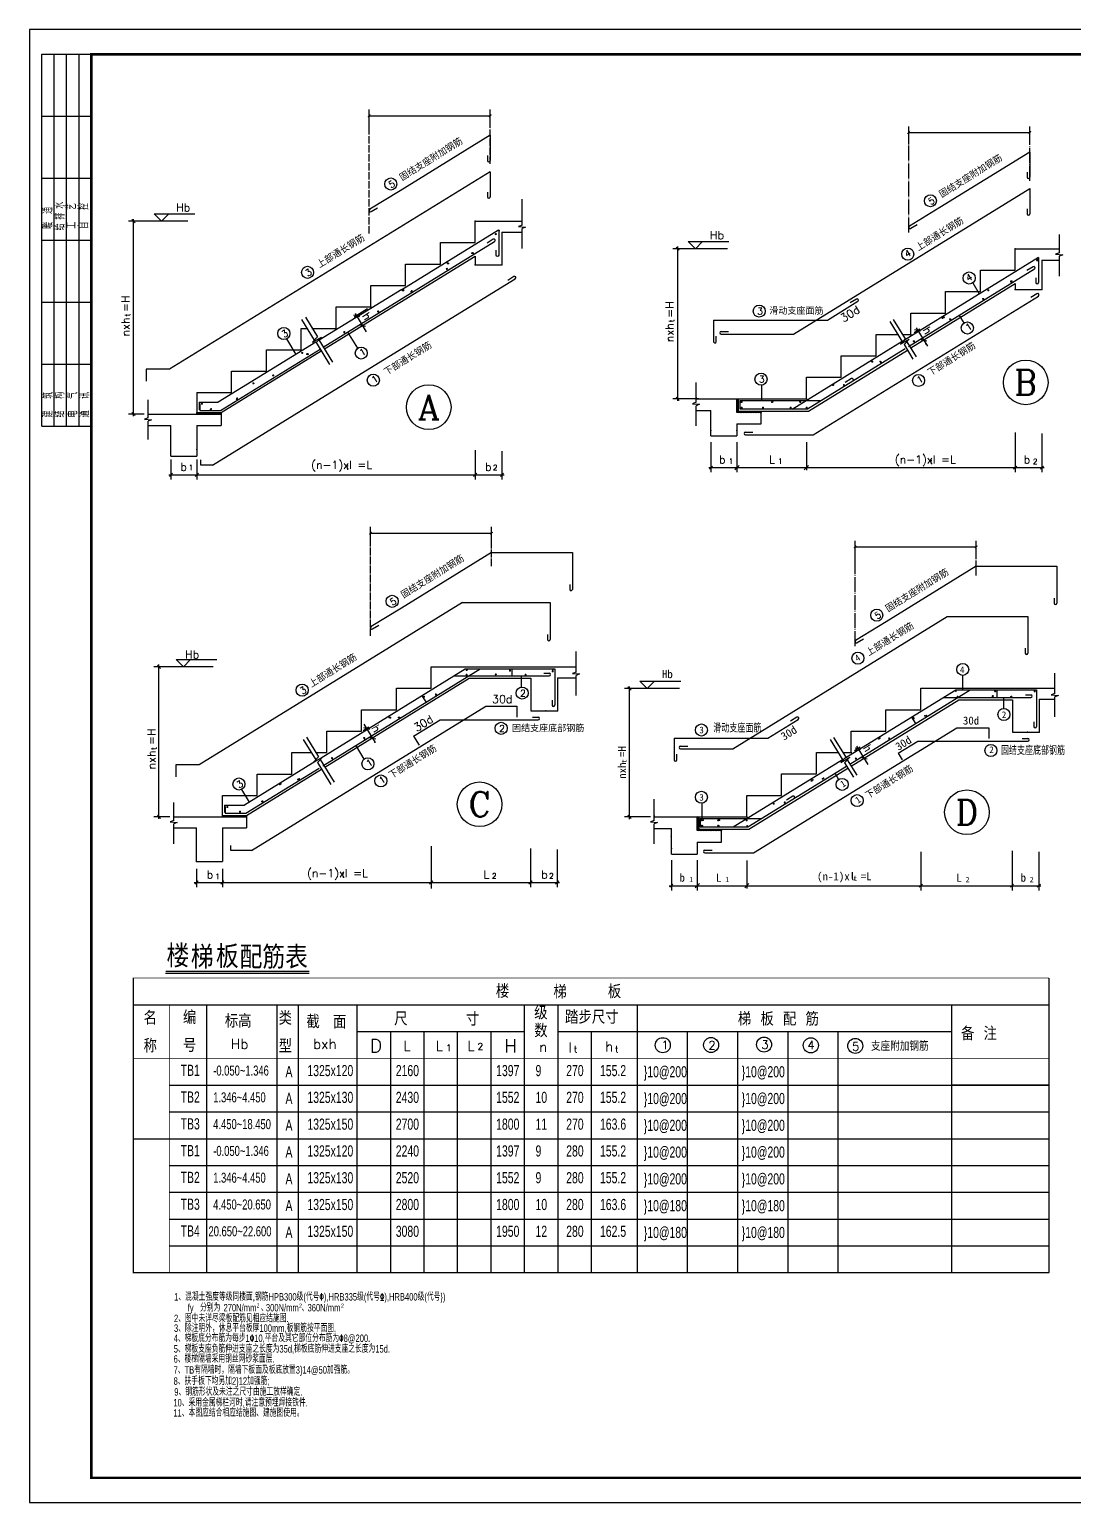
# Model space of a CAD drawing. Extents: x 299218 to 746073, y -331171 to -40619.
# Drawn here: x 635981 to 657066, y -325867 to -296167 of the extents above; entities that cross this region are included whole.
import ezdxf
from ezdxf.enums import TextEntityAlignment as Align

# ---------------------------------------------------------------- set-up
doc = ezdxf.new("R2010")
doc.units = 0
doc.header["$LTSCALE"] = 1000
doc.header["$MEASUREMENT"] = 0
doc.linetypes.add('DOTE', pattern=[2.42, 2, -0.2, 0.02, -0.2])
for name, color, linetype in [('255', 6, 'Continuous'), ('AG', 2, 'Continuous'), ('AXIS_TEXT', 7, 'Continuous'), ('CT', 3, 'Continuous'), ('DOTE', 1, 'Continuous'), ('PDIM', 3, 'Continuous'), ('PUB_DIM', 3, 'Continuous'), ('PUB_TEXT', 7, 'Continuous'), ('PUB_TITLE', 4, 'Continuous'), ('WALL', 4, 'Continuous'), ('钢筋', 40, 'Continuous')]:
    doc.layers.add(name, color=color, linetype=linetype)
doc.styles.add('COMPLEX', font='COMPLEX')
doc.styles.add('GS_Rein', font='GS_TXT.shx', dxfattribs={"width": 0.7, "bigfont": 'GS_HZTXT.shx'})
doc.styles.add('HZ', font='simplex.shx', dxfattribs={"width": 0.8, "bigfont": 'hztxt.shx'})
doc.styles.get("Standard").update_dxf_attribs({"font": 'gbenor.shx', "bigfont": 'gbcbig.shx'})
doc.styles.add('STANTARD', font='txt')

# ---------------------------------------------------------------- blocks, each defined once
blk = doc.blocks.new('_AXISO')
blk.add_circle((0, 0), 0.5)
at = {"layer": 'AXIS_TEXT', "style": 'COMPLEX', "width": 1.041667}
blk.add_attdef('A', text='', height=0.56, dxfattribs=at).set_placement((-0.25, -0.28), (0.25, -0.28), align=Align.FIT)
blk = doc.blocks.new('_ArchTick')
at = {"color": 0, "linetype": 'ByBlock', "const_width": 0.4}
blk.add_lwpolyline([(-0.5, -0.5), (0.5, 0.5)], dxfattribs=at)
blk = doc.blocks.new('92JSH2G21K213HK21HJ1')
h = blk.add_hatch()
h.set_pattern_fill('ANSI31', color=251, scale=10, style=0)
h.set_pattern_definition([(45, (-255903.019, 7627.474), (-11.22532015, 11.22532015), [])])
h.paths.add_polyline_path([(1554045, -90359), (1554696, -90359), (1554696, -90397), (1554045, -90397)])
at = {"color": 251}
blk.add_lwpolyline([(1554045, -90359), (1554696, -90359), (1554696, -90397), (1554045, -90397)], close=True, dxfattribs=at)
at = {"layer": 'AG', "const_width": 28.8}
for points in [[(1562073, -85560, 1), (1562102, -85560, 1)], [(1560777, -86346, 1), (1560806, -86346, 1)], [(1561457, -86070, 1), (1561486, -86070, 1)], [(1560756, -86494, 1), (1560785, -86494, 1)], [(1559588, -87067, 1), (1559617, -87067, 1)], [(1559801, -87110, 1), (1559829, -87110, 1)], [(1558909, -87640, 1), (1558937, -87640, 1)], [(1557995, -88192, 1), (1558024, -88192, 1)], [(1556865, -88754, 1), (1556894, -88754, 1)], [(1556997, -88786, 1), (1557026, -88786, 1)], [(1556084, -89359, 1), (1556113, -89359, 1)], [(1555553, -89571, 1), (1555582, -89571, 1)], [(1554166, -90120, 1), (1554195, -90120, 1)], [(1554406, -90272, 1), (1554435, -90272, 1)], [(1555107, -89996, 1), (1555136, -89996, 1)]]:
    blk.add_lwpolyline(points, format="xyb", close=True, dxfattribs=at)
at = {"layer": 'CT'}
for p, q in [((1562796, -85322), (1562796, -84620)), ((1552898, -85017), (1553093, -85213)), ((1552898, -85017), (1553995, -85017)), ((1553093, -85213), (1553288, -85017)), ((1561533, -85213), (1562796, -85213)), ((1561533, -85789), (1561533, -85213)), ((1562252, -85509), (1562252, -86385)), ((1562252, -85509), (1562796, -85509)), ((1562796, -85322), (1562697, -85359)), ((1562697, -85359), (1562889, -85375)), ((1562889, -85375), (1562796, -85411)), ((1562796, -85949), (1562796, -85411)), ((1560597, -86365), (1560597, -85789)), ((1560597, -85789), (1561533, -85789)), ((1557477, -88648), (1561533, -86152)), ((1561533, -86152), (1561533, -86385)), ((1559661, -86941), (1559661, -86365)), ((1559661, -86365), (1560597, -86365)), ((1561533, -86385), (1562252, -86385)), ((1558725, -87517), (1558725, -86941)), ((1558725, -86941), (1559661, -86941)), ((1557789, -87517), (1558725, -87517)), ((1557789, -88093), (1557789, -87517)), ((1556853, -88093), (1557008, -88093)), ((1556853, -88669), (1556853, -88093)), ((1557135, -88093), (1557789, -88093)), ((1558373, -88626), (1558106, -88192)), ((1554696, -90359), (1557393, -88699)), ((1555917, -89245), (1555917, -88669)), ((1555917, -88669), (1556853, -88669)), ((1556454, -88379), (1556711, -88796)), ((1557325, -88401), (1557697, -89006)), ((1554981, -89821), (1554981, -89245)), ((1554981, -89245), (1555917, -89245)), ((1554045, -89821), (1554981, -89821)), ((1554045, -89821), (1554045, -90359)), ((1552737, -90496), (1552737, -90018)), ((1552737, -90496), (1552637, -90534)), ((1552637, -90534), (1552829, -90549)), ((1552737, -90397), (1554696, -90397)), ((1552829, -90549), (1552737, -90586)), ((1552737, -91083), (1552737, -90586)), ((1554045, -90359), (1554696, -90359)), ((1554696, -90397), (1554696, -90706)), ((1552737, -90706), (1553348, -90706)), ((1553348, -91525), (1553348, -90706)), ((1554045, -90706), (1554045, -91525)), ((1554045, -90706), (1554696, -90706)), ((1553348, -91525), (1554045, -91525))]:
    blk.add_line(p, q, dxfattribs=at)
at = {"layer": 'CT', "linetype": 'ByBlock'}
for p, q in [((1553798, -85213), (1552204, -85213)), ((1552382, -85256), (1552296, -85169)), ((1552339, -90454), (1552339, -85155)), ((1558261, -87734), (1558419, -87772)), ((1558633, -87573), (1558279, -87791)), ((1558302, -87692), (1558604, -88183)), ((1558428, -87999), (1558586, -88037)), ((1552629, -90397), (1552204, -90397)), ((1552382, -90440), (1552296, -90353)), ((1561533, -91366), (1561533, -92160)), ((1561533, -91393), (1561533, -92090)), ((1562252, -91393), (1562252, -92160)), ((1553348, -91620), (1553348, -92160)), ((1554045, -91620), (1554045, -92160)), ((1554045, -91620), (1554045, -92090)), ((1553291, -92032), (1554102, -92032)), ((1553305, -92075), (1553391, -91989)), ((1553987, -92032), (1561590, -92032)), ((1554002, -92075), (1554088, -91989)), ((1554002, -92075), (1554088, -91989)), ((1561475, -92032), (1562309, -92032)), ((1561490, -92075), (1561576, -91989)), ((1561490, -92075), (1561576, -91989)), ((1562209, -92075), (1562295, -91989))]:
    blk.add_line(p, q, dxfattribs=at)
at = {"layer": 'CT'}
for points in [[(1556864, -87858), (1557204, -88411)], [(1556964, -87797), (1557288, -88324), (1557155, -88468), (1557396, -88329), (1557257, -88478), (1557617, -89063)], [(1554045, -90397), (1554696, -90397)]]:
    blk.add_lwpolyline(points, dxfattribs=at)
for centre in [(1559261, -84213), (1557023, -86588), (1556385, -88232), (1558468, -88757), (1558792, -89486)]:
    blk.add_circle(centre, 162, dxfattribs=at)
at = {"layer": 'CT', "linetype": 'ByBlock'}
for p in [(1552339, -85213), (1561533, -85213), (1562180, -85475), (1561533, -86385), (1561533, -86385), (1562252, -86385), (1559579, -87075), (1558725, -87517), (1558566, -88121), (1552737, -90397), (1554045, -91348), (1554045, -91348), (1554045, -92032), (1561533, -92032), (1562252, -92032)]:
    blk.add_point(p, dxfattribs=at)
at = {"layer": 'DOTE', "linetype": 'DOTE', "ltscale": 0.1}
for p, q in [((1558677, -85547), (1558677, -82702)), ((1561936, -83675), (1561936, -82702))]:
    blk.add_line(p, q, dxfattribs=at)
at = {"layer": 'PUB_DIM'}
for p, q in [((1558677, -82702), (1558677, -82213)), ((1561936, -82702), (1561936, -82213)), ((1558677, -82380), (1561936, -82380))]:
    blk.add_line(p, q, dxfattribs=at)
at = {"layer": '钢筋', "color": 6}
for p, q in [((1561936, -82902), (1559512, -84394)), ((1561936, -82902), (1561936, -83578)), ((1561864, -83447), (1561864, -83578)), ((1561936, -83884), (1553310, -89192)), ((1561936, -83884), (1561936, -84560)), ((1559512, -84394), (1558694, -84892)), ((1559512, -84394), (1558694, -84892)), ((1561864, -84428), (1561864, -84560)), ((1558731, -84954), (1558900, -84852)), ((1559563, -87048), (1562163, -85448)), ((1559563, -87048), (1557333, -88415)), ((1557248, -88467), (1554618, -90079)), ((1553310, -89192), (1552681, -89192)), ((1552681, -89192), (1552681, -89515)), ((1554105, -90079), (1554618, -90079)), ((1554105, -90079), (1554105, -90282)), ((1554150, -91773), (1554150, -91632)), ((1554468, -91773), (1554150, -91773))]:
    blk.add_line(p, q, dxfattribs=at)
for points in [[(1562165, -85449), (1562165, -86125, -1), (1562093, -86125), (1562093, -85993)], [(1557446, -88598), (1562056, -85761, 1), (1562019, -85700), (1561850, -85803)], [(1558002, -89598), (1562612, -86761, 1), (1562575, -86700), (1562406, -86803)], [(1554125, -90121), (1554125, -90299), (1554682, -90299), (1557362, -88650, 1.554632)], [(1554468, -91773), (1558092, -89543, 1.554632)]]:
    blk.add_lwpolyline(points, format="xyb", dxfattribs=at)
for centre, start, end in [((1561900, -83578), 180, 0), ((1561900, -84560), 180, 0), ((1558713, -84923), 121.147, 301.147)]:
    blk.add_arc(centre, 36, start, end, dxfattribs=at)
for p in [(1562084, -85564), (1561445, -86071), (1560769, -86503), (1560811, -86350), (1559607, -87060), (1559825, -87086), (1558916, -87643), (1558007, -88201), (1556882, -88754), (1557035, -88785), (1556098, -89359), (1555570, -89571), (1554429, -90256), (1555126, -89968)]:
    blk.add_point(p, dxfattribs=at)
at = {"layer": 'CT', "linetype": 'ByBlock', "xscale": 1200, "yscale": 1200, "zscale": 1200}
blk.add_blockref('_AXISO', (1560283, -90212), dxfattribs=at).add_auto_attribs({'A': 'A'})
at = {"layer": 'PUB_DIM', "xscale": 66.66666666666666, "yscale": 66.66666666666666, "zscale": 66.66666666666666, "rotation": 180}
blk.add_blockref('_ArchTick', (1558677, -82380), dxfattribs=at)
at = {"layer": 'PUB_DIM', "xscale": 66.66666666666666, "yscale": 66.66666666666666, "zscale": 66.66666666666666}
blk.add_blockref('_ArchTick', (1561936, -82380), dxfattribs=at)
at = {"layer": 'CT', "style": 'HZ'}
for s, height, rotation, p in [('固结支座附加钢筋', 180, 32, (1559573, -84146)), ('5', 180, 32, (1559270, -84334)), ('上部通长钢筋', 180, 32, (1557349, -86490)), ('3', 180, 32, (1557032, -86709)), ('t', 144, 90, (1552252, -87774)), ('3', 180, 32, (1556394, -88354)), ('1', 180, 32, (1558487, -88846)), ('下部通长钢筋', 180, 32, (1559153, -89376)), ('1', 180, 32, (1558812, -89574))]:
    blk.add_text(s, height=height, rotation=rotation, dxfattribs=at).set_placement(p)
for s, height, p in [('Hb', 216, (1553489, -84952)), ('1', 144, (1553827, -91904)), ('t', 144, (1558056, -91888)), ('2', 144, (1562009, -91907))]:
    blk.add_text(s, height=height, dxfattribs=at).set_placement(p)
at = {"layer": 'CT', "linetype": 'ByBlock', "style": 'HZ'}
for s, rotation, p in [('nxh =H', 90, (1552234, -88310)), ('h', 301.6075, (1558481, -87748))]:
    blk.add_text(s, height=216, rotation=rotation, dxfattribs=at).set_placement(p)
for s, p in [('b', (1553603, -91924)), ('(n-1)xl =L', (1557122, -91872)), ('b', (1561798, -91924))]:
    blk.add_text(s, height=216, dxfattribs=at).set_placement(p)
blk = doc.blocks.new('bb')
h = blk.add_hatch()
h.set_pattern_fill('ANSI31', color=251, scale=5, angle=90, style=0)
h.set_pattern_definition([(135, (844261.625, -1244082.703), (-5.612660076, -5.612660076), [])])
h.paths.add_polyline_path([(893255, -339109), (893255, -338944), (893274, -338944), (893274, -339109)])
h = blk.add_hatch()
h.set_pattern_fill('ANSI31', color=251, scale=5, style=0)
h.set_pattern_definition([(45, (-11719.066, -290115.53), (-5.612660076, 5.612660076), [])])
h.paths.add_polyline_path([(893255, -339109), (893580, -339109), (893580, -339128), (893255, -339128)])
at = {"color": 251}
for points in [[(893255, -339109), (893255, -338944), (893274, -338944), (893274, -339109)], [(893255, -339109), (893580, -339109), (893580, -339128), (893255, -339128)]]:
    blk.add_lwpolyline(points, close=True, dxfattribs=at)
at = {"layer": 'AG', "const_width": 14.4}
for points in [[(897287, -337084, 1), (897301, -337084, 1)], [(896934, -337368, 1), (896948, -337368, 1)], [(896561, -337603, 1), (896575, -337603, 1)], [(896630, -337486, 1), (896644, -337486, 1)], [(896031, -337848, 1), (896046, -337848, 1)], [(896120, -337878, 1), (896134, -337878, 1)], [(895629, -338172, 1), (895644, -338172, 1)], [(895070, -338446, 1), (895084, -338446, 1)], [(895188, -338456, 1), (895202, -338456, 1)], [(894540, -338760, 1), (894555, -338760, 1)], [(894688, -338760, 1), (894702, -338760, 1)], [(893314, -338985, 1), (893328, -338985, 1)], [(893726, -338985, 1), (893741, -338985, 1)], [(894099, -338985, 1), (894113, -338985, 1)], [(893314, -339064, 1), (893328, -339064, 1)], [(893599, -339064, 1), (893613, -339064, 1)], [(893971, -339064, 1), (893986, -339064, 1)], [(894187, -339064, 1), (894202, -339064, 1)]]:
    blk.add_lwpolyline(points, format="xyb", close=True, dxfattribs=at)
at = {"layer": 'CT'}
for p, q in [((897593, -336982), (897593, -336738)), ((892600, -336830), (892698, -336928)), ((892600, -336830), (893149, -336830)), ((892698, -336928), (892795, -336830)), ((896999, -336928), (897593, -336928)), ((896999, -337216), (896999, -336928)), ((897593, -336982), (897543, -337001)), ((897358, -337080), (897358, -337477)), ((897358, -337080), (897593, -337080)), ((897543, -337001), (897639, -337009)), ((897639, -337009), (897593, -337027)), ((897593, -337296), (897593, -337027)), ((896430, -337385), (896515, -337533)), ((896531, -337504), (896531, -337216)), ((896531, -337216), (896999, -337216)), ((895595, -338261), (896999, -337397)), ((896063, -337792), (896063, -337504)), ((896063, -337504), (896531, -337504)), ((896999, -337397), (896999, -337477)), ((896999, -337477), (897358, -337477)), ((895595, -338080), (895595, -337792)), ((895595, -337792), (896063, -337792)), ((895127, -338080), (895420, -338080)), ((895127, -338368), (895127, -338080)), ((895483, -338080), (895595, -338080)), ((895543, -338177), (895669, -338381)), ((894217, -339109), (895549, -338289)), ((894659, -338368), (895127, -338368)), ((894659, -338656), (894659, -338368)), ((892708, -338992), (892708, -338724)), ((893585, -338762), (893585, -338967)), ((894191, -338656), (894659, -338656)), ((894191, -338944), (894191, -338656)), ((892708, -338944), (893255, -338944)), ((893255, -339109), (893255, -338944)), ((893274, -338944), (894191, -338944)), ((893274, -339109), (893274, -338944)), ((892708, -338992), (892658, -339011)), ((892658, -339011), (892754, -339018)), ((892754, -339018), (892708, -339037)), ((892708, -339306), (892708, -339037)), ((892708, -339103), (892907, -339103)), ((892907, -339444), (892907, -339103)), ((893255, -339109), (893255, -339128)), ((893274, -339109), (894217, -339109)), ((893255, -339282), (893255, -339444)), ((892907, -339444), (893255, -339444))]:
    blk.add_line(p, q, dxfattribs=at)
at = {"layer": 'CT', "linetype": 'ByBlock'}
for p, q in [((893131, -336928), (892392, -336928)), ((892481, -336949), (892437, -336906)), ((892459, -338973), (892459, -336899)), ((896245, -337823), (896312, -337932)), ((895641, -338052), (895717, -338005)), ((895646, -338014), (895726, -338033)), ((895667, -337993), (895818, -338238)), ((895732, -338146), (895812, -338165)), ((892743, -338945), (892392, -338945)), ((892481, -338966), (892437, -338923)), ((892907, -339527), (892907, -339933)), ((893255, -339527), (893255, -339933)), ((894191, -339529), (894191, -339905)), ((896999, -339399), (896999, -339933)), ((896999, -339413), (896999, -339898)), ((897358, -339413), (897358, -339933)), ((892878, -339869), (893284, -339869)), ((892885, -339891), (892928, -339848)), ((893226, -339898), (893284, -339840)), ((893226, -339869), (897028, -339869)), ((893233, -339891), (893276, -339848)), ((893233, -339891), (893276, -339848)), ((893255, -339815), (893255, -339833)), ((894162, -339898), (894220, -339840)), ((896970, -339869), (897387, -339869)), ((896977, -339891), (897020, -339848)), ((896977, -339891), (897020, -339848)), ((897337, -339891), (897380, -339848))]:
    blk.add_line(p, q, dxfattribs=at)
at = {"layer": 'CT'}
for points in [[(895312, -337905), (895482, -338182)], [(895358, -337877), (895520, -338140), (895454, -338212), (895574, -338143), (895505, -338217), (895624, -338411)], [(893255, -339282), (893580, -339282), (893580, -339128), (893255, -339128)]]:
    blk.add_lwpolyline(points, dxfattribs=at)
for centre in [(895858, -336283), (895554, -337000), (896379, -337321), (893556, -337766), (896355, -337993), (893580, -338681), (895699, -338698)]:
    blk.add_circle(centre, 81, dxfattribs=at)
at = {"layer": 'CT', "linetype": 'ByBlock'}
for p in [(892459, -336928), (896999, -336928), (896999, -337477), (896999, -337477), (897358, -337477), (896022, -337859), (895595, -338080), (895799, -338208), (892708, -338932), (894191, -338944), (892907, -339370), (893255, -339370), (893255, -339370), (893255, -339869), (893255, -339869), (894191, -339869), (896999, -339869), (897358, -339869)]:
    blk.add_point(p, dxfattribs=at)
at = {"layer": 'DOTE', "linetype": 'DOTE', "ltscale": 0.1}
for p, q in [((895566, -336709), (895566, -335528)), ((897195, -336014), (897195, -335528))]:
    blk.add_line(p, q, dxfattribs=at)
at = {"layer": 'PUB_DIM'}
for p, q in [((895566, -335528), (895566, -335283)), ((895566, -335366), (897195, -335366)), ((897195, -335528), (897195, -335283))]:
    blk.add_line(p, q, dxfattribs=at)
at = {"layer": '钢筋', "color": 6}
for p, q in [((897195, -335628), (895983, -336373)), ((897195, -335628), (897195, -335966)), ((897159, -335900), (897159, -335966)), ((894018, -338077), (897195, -336118)), ((897195, -336118), (897195, -336458)), ((895983, -336373), (895575, -336623)), ((895983, -336373), (895575, -336623)), ((897159, -336392), (897159, -336458)), ((895593, -336653), (895678, -336602)), ((895510, -338152), (897312, -337043)), ((897240, -337169), (897155, -337221)), ((897313, -337045), (897313, -337383)), ((895565, -338242), (897258, -337200)), ((897277, -337317), (897277, -337383)), ((894282, -339428), (897311, -337564)), ((897292, -337534), (897208, -337585)), ((894476, -337887), (894883, -337634)), ((894864, -337604), (894780, -337656)), ((892943, -337887), (894476, -337887)), ((892943, -337887), (892943, -338177)), ((892979, -338177), (892979, -338101)), ((893043, -338041), (893143, -338041)), ((893043, -338077), (894018, -338077)), ((893997, -339083), (895477, -338172)), ((894204, -339079), (895519, -338270)), ((894796, -338674), (894712, -338726)), ((893295, -338967), (893295, -339079)), ((893295, -338967), (894386, -338967)), ((893295, -339079), (894204, -339079)), ((893370, -339392), (893471, -339392)), ((893370, -339428), (894282, -339428))]:
    blk.add_line(p, q, dxfattribs=at)
for centre, start, end in [((897177, -335966), 180, 0), ((897177, -336458), 180, 0), ((895584, -336638), 121.147, 301.147), ((897249, -337184), 301.6075, 121.6075), ((897295, -337383), 180, 0), ((897301, -337549), 301.6075, 121.6075), ((894873, -337619), 301.6075, 121.6075), ((892961, -338177), 180, 0), ((893043, -338059), 90, 270), ((894805, -338689), 301.6075, 121.6075), ((893370, -339410), 90, 270)]:
    blk.add_arc(centre, 18, start, end, dxfattribs=at)
for p in [(897295, -337072), (896952, -337364), (896633, -337487), (896564, -337600), (896036, -337851), (896120, -337876), (895633, -338168), (895071, -338445), (895181, -338445), (894554, -338758), (894692, -338758), (893311, -338992), (893316, -339068), (893603, -339068), (893726, -338992), (893976, -339065), (894109, -338992), (894198, -339061)]:
    blk.add_point(p, dxfattribs=at)
at = {"layer": 'CT', "linetype": 'ByBlock'}
ref = blk.add_blockref('_AXISO', (897140, -338724), dxfattribs=dict(at, xscale=600, yscale=600, zscale=600))
ref.add_attrib('A', 'B', dxfattribs={"layer": 'AXIS_TEXT', "height": 336, "style": 'COMPLEX', "width": 1.102941}).set_placement((896990, -338892), (897290, -338892), align=Align.FIT)
at = {"layer": 'PUB_DIM', "xscale": 33.33333333333333, "yscale": 33.33333333333333, "zscale": 33.33333333333333, "rotation": 180}
blk.add_blockref('_ArchTick', (895566, -335366), dxfattribs=at)
at = {"layer": 'PUB_DIM', "xscale": 33.33333333333333, "yscale": 33.33333333333333, "zscale": 33.33333333333333}
blk.add_blockref('_ArchTick', (897195, -335366), dxfattribs=at)
at = {"layer": 'CT', "style": 'HZ'}
for s, height, rotation, p in [('固结支座附加钢筋', 90, 32, (896014, -336250)), ('5', 90, 32, (895863, -336344)), ('上部通长钢筋', 90, 32, (895700, -336966)), ('4', 90, 32, (895545, -337051)), ('4', 90, 32, (896370, -337373)), ('30d', 108, 32, (894690, -337921)), ('t', 72, 90, (892413, -337915)), ('1', 90, 32, (896365, -338037)), ('下部通长钢筋', 90, 32, (895860, -338646)), ('1', 90, 32, (895708, -338742))]:
    blk.add_text(s, height=height, rotation=rotation, dxfattribs=at).set_placement(p)
for s, height, p in [('Hb', 108, (892893, -336799)), ('3', 90, (893528, -337812)), ('滑动支座面筋', 90, (893692, -337812)), ('3', 90, (893551, -338726)), ('1', 72, (893146, -339821)), ('1', 72, (893810, -339821)), ('t', 72, (895851, -339821)), ('2', 72, (897237, -339823))]:
    blk.add_text(s, height=height, dxfattribs=at).set_placement(p)
at = {"layer": 'CT', "linetype": 'ByBlock', "style": 'HZ'}
for s, rotation, p in [('nxh =H', 90, (892405, -338184)), ('h', 301.6075, (895749, -338016))]:
    blk.add_text(s, height=108, rotation=rotation, dxfattribs=at).set_placement(p)
for s, p in [('b', (893016, -339815)), ('L', (893687, -339815)), ('(n-1)xl =L', (895381, -339815)), ('b', (897114, -339815))]:
    blk.add_text(s, height=108, dxfattribs=at).set_placement(p)
blk = doc.blocks.new('ddd')
h = blk.add_hatch()
h.set_pattern_fill('ANSI31', color=251, scale=5, angle=90, style=0)
h.set_pattern_definition([(135, (844119.6224, -1251910.197), (-5.612660076, -5.612660076), [])])
h.paths.add_polyline_path([(893113, -346936), (893113, -346771), (893132, -346771), (893132, -346936)])
h = blk.add_hatch()
h.set_pattern_fill('ANSI31', color=251, scale=5, style=0)
h.set_pattern_definition([(45, (-11861.069, -297943.024), (-5.612660076, 5.612660076), [])])
h.paths.add_polyline_path([(893113, -346936), (893438, -346936), (893438, -346955), (893113, -346955)])
at = {"color": 251}
for points in [[(893113, -346936), (893113, -346771), (893132, -346771), (893132, -346936)], [(893113, -346936), (893438, -346936), (893438, -346955), (893113, -346955)]]:
    blk.add_lwpolyline(points, close=True, dxfattribs=at)
at = {"layer": '255'}
for p, q in [((896864, -343404), (897950, -343404)), ((897950, -343404), (897950, -343898)), ((897914, -343833), (897914, -343898)), ((893593, -345858), (896475, -344077)), ((896475, -344077), (897561, -344077)), ((897561, -344077), (897561, -344571)), ((897525, -344505), (897525, -344571)), ((895090, -345988), (896591, -345065)), ((895165, -346061), (896785, -345065)), ((896591, -345065), (897674, -345065)), ((897140, -345065), (897140, -345169)), ((897674, -345065), (897674, -345559)), ((896422, -345169), (897601, -345169)), ((897526, -345133), (897601, -345133)), ((894064, -345715), (894471, -345462)), ((894452, -345431), (894368, -345483)), ((895995, -345431), (896049, -345518)), ((897638, -345493), (897638, -345559)), ((893871, -347255), (896604, -345574)), ((896604, -345574), (897035, -345574)), ((897035, -345574), (897035, -345718)), ((892801, -345715), (892801, -346005)), ((892801, -345715), (894064, -345715)), ((892886, -345822), (892987, -345822)), ((892886, -345858), (893593, -345858)), ((895816, -345917), (896080, -345754)), ((896080, -345754), (897559, -345754)), ((897484, -345718), (897559, -345718)), ((892837, -346005), (892837, -345929)), ((893594, -346906), (895065, -346000)), ((893793, -346906), (895119, -346090)), ((895816, -345917), (895869, -346003)), ((894396, -346494), (894312, -346545)), ((893150, -346795), (893150, -346906)), ((893150, -346795), (893974, -346795)), ((893150, -346906), (893793, -346906)), ((893214, -347219), (893315, -347219)), ((893214, -347255), (893871, -347255))]:
    blk.add_line(p, q, dxfattribs=at)
for centre, start, end in [((897932, -343898), 180, 0), ((897543, -344571), 180, 0), ((897601, -345151), 270, 90), ((894462, -345447), 301.6075, 121.6075), ((897656, -345559), 180, 0), ((892886, -345840), 90, 270), ((897559, -345736), 270, 90), ((892819, -346005), 180, 0), ((894406, -346509), 301.6075, 121.6075), ((893214, -347237), 90, 270)]:
    blk.add_arc(centre, 18, start, end, dxfattribs=at)
for p in [(896592, -345083), (897115, -345083), (897652, -345083), (896611, -345155), (897083, -345154), (897337, -345154), (896023, -345439), (896174, -345414), (895555, -345722), (895692, -345714), (895245, -345987), (894666, -346274), (894796, -346260), (894137, -346588), (894292, -346574), (893170, -346818), (893181, -346892), (893190, -346818), (893401, -346892), (893410, -346818), (893774, -346818), (893785, -346892)]:
    blk.add_point(p, dxfattribs=at)
at = {"layer": 'AG', "const_width": 14.4}
for points in [[(896581, -345074, 1), (896595, -345074, 1)], [(897113, -345084, 1), (897127, -345084, 1)], [(897645, -345084, 1), (897659, -345084, 1)], [(897081, -345148, 1), (897095, -345148, 1)], [(897326, -345159, 1), (897340, -345159, 1)], [(896017, -345446, 1), (896031, -345446, 1)], [(896187, -345414, 1), (896201, -345414, 1)], [(895559, -345712, 1), (895573, -345712, 1)], [(895687, -345722, 1), (895701, -345722, 1)], [(895239, -345988, 1), (895254, -345988, 1)], [(894643, -346286, 1), (894658, -346286, 1)], [(894803, -346254, 1), (894817, -346254, 1)], [(894133, -346595, 1), (894147, -346595, 1)], [(894282, -346584, 1), (894296, -346584, 1)], [(893167, -346818, 1), (893181, -346818, 1)], [(893167, -346892, 1), (893181, -346892, 1)], [(893387, -346818, 1), (893401, -346818, 1)], [(893387, -346892, 1), (893402, -346892, 1)], [(893771, -346818, 1), (893785, -346818, 1)]]:
    blk.add_lwpolyline(points, format="xyb", close=True, dxfattribs=at)
at = {"layer": 'CT'}
for p, q in [((896682, -344870), (896682, -345065)), ((897924, -345113), (897924, -344838)), ((892342, -344949), (892890, -344949)), ((892342, -344949), (892439, -345046)), ((892439, -345046), (892537, -344949)), ((896119, -345043), (897924, -345043)), ((896119, -345331), (896119, -345043)), ((897924, -345113), (897874, -345131)), ((895183, -346088), (896632, -345197)), ((896632, -345197), (897353, -345197)), ((897235, -345310), (897235, -345171)), ((897353, -345197), (897353, -345634)), ((897713, -345189), (897924, -345189)), ((897713, -345189), (897713, -345634)), ((897874, -345131), (897970, -345139)), ((897970, -345139), (897924, -345158)), ((897924, -345426), (897924, -345158)), ((895651, -345331), (896119, -345331)), ((895651, -345619), (895651, -345331)), ((895183, -345619), (895651, -345619)), ((895183, -345907), (895183, -345619)), ((897353, -345634), (897713, -345634)), ((894715, -345907), (895008, -345907)), ((894715, -346195), (894715, -345907)), ((895072, -345907), (895183, -345907)), ((895131, -346004), (895257, -346209)), ((893805, -346936), (895137, -346117)), ((894247, -346483), (894247, -346195)), ((894247, -346195), (894715, -346195)), ((895019, -346272), (894971, -346193)), ((893779, -346483), (894247, -346483)), ((893779, -346771), (893779, -346483)), ((892532, -346819), (892532, -346534)), ((893174, -346589), (893174, -346795)), ((892532, -346819), (892482, -346838)), ((892482, -346838), (892578, -346846)), ((892532, -346771), (893779, -346771)), ((892578, -346846), (892532, -346864)), ((892532, -347133), (892532, -346864)), ((893113, -346771), (893113, -346955)), ((893113, -346955), (893113, -346771)), ((893132, -346771), (893132, -346936)), ((892532, -346930), (892765, -346930)), ((892758, -347036), (892765, -347032)), ((892765, -347272), (892765, -346930)), ((893113, -346936), (893805, -346936)), ((892765, -347272), (893113, -347272)), ((893113, -347110), (893113, -347272))]:
    blk.add_line(p, q, dxfattribs=at)
at = {"layer": 'CT', "linetype": 'ByBlock'}
for p, q in [((892873, -345046), (892134, -345046)), ((892222, -345068), (892179, -345025)), ((892201, -346801), (892201, -345018)), ((895229, -345879), (895305, -345832)), ((895235, -345842), (895314, -345861)), ((895256, -345821), (895407, -346066)), ((895321, -345973), (895400, -345992)), ((892484, -346772), (892134, -346772)), ((892222, -346794), (892179, -346750)), ((896119, -347240), (896119, -347760)), ((897347, -347227), (897347, -347760)), ((897347, -347240), (897347, -347725)), ((897706, -347240), (897706, -347760)), ((892765, -347354), (892765, -347760)), ((893113, -347354), (893113, -347760)), ((893779, -347356), (893779, -347733)), ((892743, -347718), (892786, -347675)), ((893084, -347725), (893142, -347668)), ((893091, -347718), (893134, -347675)), ((893091, -347718), (893134, -347675)), ((893113, -347643), (893113, -347661)), ((893751, -347725), (893808, -347668)), ((896097, -347718), (896140, -347675)), ((897325, -347718), (897368, -347675)), ((897325, -347718), (897368, -347675)), ((897685, -347718), (897728, -347675)), ((892736, -347697), (893142, -347697)), ((893084, -347697), (897375, -347697)), ((897318, -347697), (897735, -347697))]:
    blk.add_line(p, q, dxfattribs=at)
at = {"layer": 'CT'}
for points in [[(894947, -345704), (895109, -345968), (895042, -346040), (895163, -345971), (895093, -346045), (895212, -346238)], [(894901, -345733), (895071, -346009)], [(893113, -347110), (893438, -347110), (893438, -346955), (893113, -346955)]]:
    blk.add_lwpolyline(points, dxfattribs=at)
for centre in [(895527, -344060), (895274, -344639), (896683, -344789), (897237, -345395), (893168, -345604), (897062, -345879), (895061, -346335), (893168, -346508), (895263, -346553)]:
    blk.add_circle(centre, 81, dxfattribs=at)
at = {"layer": 'CT', "linetype": 'ByBlock'}
for p in [(892201, -345046), (897556, -345634), (897556, -345634), (897713, -345634), (895183, -345907), (895388, -346035), (892532, -346759), (893779, -346771), (892765, -347197), (893113, -347697), (893113, -347697), (893779, -347697), (896119, -347697), (897347, -347697), (897706, -347697)]:
    blk.add_point(p, dxfattribs=at)
at = {"layer": 'DOTE', "linetype": 'DOTE', "ltscale": 0.1}
for p, q in [((895235, -344477), (895235, -343304)), ((896864, -343527), (896864, -343304))]:
    blk.add_line(p, q, dxfattribs=at)
at = {"layer": 'PUB_DIM'}
for p, q in [((895235, -343304), (895235, -343060)), ((896864, -343304), (896864, -343060)), ((895235, -343143), (896864, -343143))]:
    blk.add_line(p, q, dxfattribs=at)
at = {"layer": '钢筋', "color": 6}
for p, q in [((896864, -343404), (895652, -344150)), ((895652, -344150), (895243, -344400)), ((895652, -344150), (895243, -344400)), ((895262, -344430), (895347, -344379))]:
    blk.add_line(p, q, dxfattribs=at)
blk.add_arc((895253, -344415), 18, 121.147, 301.147, dxfattribs=at)
at = {"layer": 'CT', "linetype": 'ByBlock'}
ref = blk.add_blockref('_AXISO', (896740, -346709), dxfattribs=dict(at, xscale=600, yscale=600, zscale=600))
ref.add_attrib('A', 'D', dxfattribs={"layer": 'AXIS_TEXT', "height": 336, "style": 'COMPLEX', "width": 1.102941}).set_placement((896590, -346877), (896890, -346877), align=Align.FIT)
at = {"layer": 'PUB_DIM', "xscale": 33.33333333333333, "yscale": 33.33333333333333, "zscale": 33.33333333333333, "rotation": 180}
blk.add_blockref('_ArchTick', (895235, -343143), dxfattribs=at)
at = {"layer": 'PUB_DIM', "xscale": 33.33333333333333, "yscale": 33.33333333333333, "zscale": 33.33333333333333}
blk.add_blockref('_ArchTick', (896864, -343143), dxfattribs=at)
at = {"layer": 'CT'}
for s, height, rotation, style, p in [('固结支座附加钢筋', 90, 32, 'HZ', (895683, -344027)), ('5', 90, 32, 'HZ', (895532, -344121)), ('上部通长钢筋', 90, 32, 'HZ', (895421, -344619)), ('4', 90, 32, 'STANTARD', (895265, -344690)), ('30d', 108, 32, 'STANTARD', (894279, -345748)), ('30d', 108, 32, 'STANTARD', (895820, -345885)), ('t', 72, 90, 'STANTARD', (892164, -346050)), ('1', 90, 32, 'STANTARD', (895070, -346380)), ('下部通长钢筋', 90, 32, 'HZ', (895412, -346538)), ('1', 90, 32, 'STANTARD', (895272, -346597))]:
    blk.add_text(s, height=height, rotation=rotation, dxfattribs=dict(at, style=style)).set_placement(p)
at = {"layer": 'CT', "style": 'STANTARD'}
for s, height, p in [('Hb', 108, (892637, -344907)), ('4', 90, (896646, -344838)), ('30d', 108, (896685, -345531)), ('2', 90, (897208, -345444)), ('3', 90, (893140, -345649)), ('2', 90, (897040, -345914)), ('3', 90, (893140, -346554)), ('1', 72, (893004, -347649)), ('1', 72, (893489, -347649)), ('t', 72, (895210, -347632)), ('2', 72, (896722, -347650)), ('2', 72, (897585, -347650))]:
    blk.add_text(s, height=height, dxfattribs=at).set_placement(p)
at = {"layer": 'CT'}
for s, p in [('滑动支座面筋', (893328, -345636)), ('固结支座底部钢筋', (897196, -345938))]:
    blk.add_text(s, height=108, dxfattribs=at).set_placement(p)
at = {"layer": 'CT', "linetype": 'ByBlock', "style": 'STANTARD'}
for s, rotation, p in [('nxh =H', 90, (892156, -346261)), ('h', 301.6075, (895338, -345844))]:
    blk.add_text(s, height=108, rotation=rotation, dxfattribs=at).set_placement(p)
for s, p in [('b', (892874, -347643)), ('L', (893365, -347643)), ('(n-1)xl =L', (894723, -347625)), ('L', (896596, -347643)), ('b', (897462, -347643))]:
    blk.add_text(s, height=108, dxfattribs=at).set_placement(p)
blk = doc.blocks.new('C')
h = blk.add_hatch()
h.set_pattern_fill('ANSI31', color=251, scale=10, style=0)
h.set_pattern_definition([(45, (0, 0), (-11.22532015, 11.22532015), [])])
h.paths.add_polyline_path([(1789043, -72969), (1789693, -72969), (1789693, -73007), (1789043, -73007)])
at = {"color": 251}
blk.add_lwpolyline([(1789043, -72969), (1789693, -72969), (1789693, -73007), (1789043, -73007)], close=True, dxfattribs=at)
at = {"layer": '255'}
for p, q in [((1796285, -65903), (1798457, -65903)), ((1798457, -65903), (1798457, -66891)), ((1798385, -66759), (1798385, -66891))]:
    blk.add_line(p, q, dxfattribs=at)
blk.add_arc((1798421, -66891), 36, 180, 0, dxfattribs=at)
at = {"layer": 'AG', "const_width": 28.8}
for points in [[(1795599, -69056, 1), (1795628, -69056, 1)], [(1795599, -69196, 1), (1795628, -69196, 1)], [(1796384, -69176, 1), (1796412, -69176, 1)], [(1796766, -69076, 1), (1796795, -69076, 1)], [(1797188, -69196, 1), (1797217, -69196, 1)], [(1797913, -69096, 1), (1797942, -69096, 1)], [(1794774, -69719, 1), (1794803, -69719, 1)], [(1794452, -69779, 1), (1794481, -69779, 1)], [(1793547, -70342, 1), (1793576, -70342, 1)], [(1793788, -70342, 1), (1793817, -70342, 1)], [(1792843, -70885, 1), (1792871, -70885, 1)], [(1791977, -71428, 1), (1792006, -71428, 1)], [(1791092, -71991, 1), (1791121, -71991, 1)], [(1789163, -72742, 1), (1789192, -72742, 1)], [(1789503, -72869, 1), (1789531, -72869, 1)], [(1790106, -72594, 1), (1790135, -72594, 1)]]:
    blk.add_lwpolyline(points, format="xyb", close=True, dxfattribs=at)
at = {"layer": 'CT'}
for p, q in [((1787798, -68776), (1787994, -68971)), ((1787798, -68776), (1788896, -68776)), ((1787994, -68971), (1788189, -68776)), ((1798561, -69114), (1798561, -68564)), ((1791800, -71672), (1795684, -69282)), ((1794659, -69551), (1794659, -68975)), ((1794659, -68975), (1798561, -68975)), ((1795684, -69282), (1797339, -69282)), ((1797088, -69517), (1797088, -69239)), ((1797339, -69282), (1797339, -70155)), ((1798058, -69267), (1798058, -70155)), ((1798058, -69267), (1798561, -69267)), ((1798561, -69114), (1798461, -69151)), ((1798461, -69151), (1798653, -69166)), ((1798653, -69166), (1798561, -69203)), ((1798561, -69741), (1798561, -69203)), ((1793723, -70127), (1793723, -69551)), ((1793723, -69551), (1794659, -69551)), ((1792787, -70127), (1793723, -70127)), ((1792787, -70703), (1792787, -70127)), ((1797339, -70155), (1798058, -70155)), ((1791851, -71279), (1791851, -70703)), ((1791851, -70703), (1792787, -70703)), ((1790915, -71855), (1790915, -71279)), ((1790915, -71279), (1791431, -71279)), ((1791558, -71279), (1791851, -71279)), ((1792860, -71453), (1792647, -71108)), ((1791675, -71468), (1792047, -72073)), ((1789693, -72969), (1791708, -71729)), ((1789979, -71855), (1790915, -71855)), ((1789979, -72431), (1789979, -71855)), ((1789043, -72969), (1789043, -72431)), ((1789043, -72431), (1789979, -72431)), ((1789553, -72272), (1789762, -72611)), ((1787734, -73107), (1787734, -72618)), ((1787734, -73107), (1787635, -73144)), ((1787635, -73144), (1787827, -73160)), ((1787734, -73007), (1789043, -73007)), ((1787827, -73160), (1787734, -73196)), ((1787734, -73734), (1787734, -73196)), ((1789043, -72969), (1789693, -72969)), ((1789043, -73007), (1789693, -73007)), ((1789693, -73007), (1789693, -73300)), ((1787734, -73300), (1788346, -73300)), ((1788346, -74205), (1788346, -73300)), ((1789043, -73300), (1789043, -74205)), ((1789043, -73300), (1789693, -73300)), ((1794659, -73793), (1794659, -74937)), ((1788346, -74205), (1789043, -74205))]:
    blk.add_line(p, q, dxfattribs=at)
at = {"layer": 'CT', "linetype": 'ByBlock'}
for p, q in [((1788796, -68971), (1787203, -68971)), ((1787380, -69015), (1787294, -68928)), ((1787337, -73064), (1787337, -68914)), ((1792827, -70683), (1792979, -70590)), ((1792838, -70609), (1792996, -70647)), ((1792849, -70516), (1793151, -71007)), ((1793010, -70872), (1793169, -70909)), ((1787626, -73007), (1787203, -73007)), ((1787380, -73050), (1787294, -72964)), ((1797331, -73858), (1797331, -74901)), ((1797331, -73885), (1797331, -74831)), ((1798050, -73885), (1798050, -74901)), ((1788346, -74408), (1788346, -74901)), ((1789043, -74408), (1789043, -74831)), ((1789043, -74408), (1789043, -74901)), ((1788288, -74774), (1789100, -74774)), ((1788303, -74817), (1788389, -74730)), ((1788985, -74774), (1797389, -74774)), ((1788999, -74817), (1789086, -74730)), ((1788999, -74817), (1789086, -74730)), ((1794618, -74817), (1794705, -74730)), ((1797273, -74774), (1798108, -74774)), ((1797288, -74817), (1797374, -74730)), ((1797288, -74817), (1797374, -74730)), ((1798007, -74817), (1798093, -74730))]:
    blk.add_line(p, q, dxfattribs=at)
at = {"layer": 'CT'}
for points in [[(1791306, -70869), (1791630, -71396), (1791497, -71540), (1791738, -71401), (1791598, -71550), (1791958, -72135)], [(1791214, -70925), (1791554, -71478)]]:
    blk.add_lwpolyline(points, dxfattribs=at)
for centre in [(1793610, -67213), (1791189, -69602), (1797106, -69678), (1796543, -70627), (1792958, -71582), (1789488, -72124), (1793304, -72042)]:
    blk.add_circle(centre, 162, dxfattribs=at)
at = {"layer": 'CT', "linetype": 'ByBlock'}
for p in [(1787337, -68971), (1797746, -70155), (1797746, -70155), (1798058, -70155), (1793144, -70996), (1790617, -72123), (1787734, -73007), (1788346, -74205), (1789043, -74774), (1797331, -74774), (1798050, -74774)]:
    blk.add_point(p, dxfattribs=at)
at = {"layer": 'DOTE', "linetype": 'DOTE', "ltscale": 0.1}
for p, q in [((1793026, -68142), (1793026, -65703)), ((1796285, -66270), (1796285, -65703))]:
    blk.add_line(p, q, dxfattribs=at)
at = {"layer": 'PUB_DIM'}
for p, q in [((1793026, -65703), (1793026, -65214)), ((1796285, -65703), (1796285, -65214)), ((1793026, -65380), (1796285, -65380))]:
    blk.add_line(p, q, dxfattribs=at)
at = {"layer": '钢筋', "color": 6}
for p, q in [((1796285, -65903), (1793861, -67394)), ((1795506, -67247), (1788418, -71609)), ((1795506, -67247), (1797861, -67247)), ((1797861, -67247), (1797861, -68235)), ((1793861, -67394), (1793043, -67893)), ((1793861, -67394), (1793043, -67893)), ((1793080, -67955), (1793249, -67853)), ((1797789, -68104), (1797789, -68235)), ((1791696, -71421), (1795578, -69032)), ((1791741, -71637), (1795974, -69032)), ((1795276, -69218), (1797835, -69218)), ((1795578, -69032), (1797982, -69032)), ((1796827, -69032), (1796827, -69218)), ((1797686, -69146), (1797835, -69146)), ((1797982, -69032), (1797982, -70006)), ((1789827, -73915), (1796132, -70035)), ((1794410, -69750), (1794530, -69945)), ((1796132, -70035), (1796966, -70035)), ((1796966, -70035), (1796966, -70323)), ((1797910, -69874), (1797910, -70006)), ((1794182, -70839), (1794901, -70396)), ((1794901, -70396), (1797537, -70396)), ((1797388, -70324), (1797537, -70324)), ((1794182, -70839), (1794333, -71084)), ((1788418, -71609), (1787789, -71609)), ((1787789, -71609), (1787789, -71932)), ((1791587, -71488), (1789636, -72689)), ((1789674, -72909), (1791649, -71694)), ((1789102, -72689), (1789636, -72689)), ((1789102, -72689), (1789102, -72892)), ((1789122, -72731), (1789122, -72909)), ((1789122, -72909), (1789674, -72909)), ((1789274, -73915), (1789274, -73773)), ((1789827, -73915), (1789274, -73915))]:
    blk.add_line(p, q, dxfattribs=at)
for centre, start, end in [((1793062, -67924), 121.147, 301.147), ((1797825, -68235), 180, 0), ((1797835, -69182), 270, 90), ((1797946, -70006), 180, 0), ((1797537, -70360), 270, 90)]:
    blk.add_arc(centre, 36, start, end, dxfattribs=at)
for p in [(1795613, -69181), (1795630, -69055), (1796399, -69181), (1796778, -69055), (1797198, -69181), (1797936, -69055), (1794471, -69769), (1794782, -69707), (1793528, -70334), (1793778, -70334), (1792865, -70913), (1791998, -71437), (1791075, -72001), (1790590, -72137), (1789171, -72733), (1789510, -72860), (1790108, -72597)]:
    blk.add_point(p, dxfattribs=at)
at = {"layer": 'CT', "linetype": 'ByBlock'}
ref = blk.add_blockref('_AXISO', (1795962, -72669), dxfattribs=dict(at, xscale=1200, yscale=1200, zscale=1200))
ref.add_attrib('A', 'C', dxfattribs={"layer": 'AXIS_TEXT', "height": 672, "style": 'COMPLEX', "width": 1.25}).set_placement((1795662, -73005), (1796262, -73005), align=Align.FIT)
at = {"layer": 'PUB_DIM', "xscale": 66.66666666666666, "yscale": 66.66666666666666, "zscale": 66.66666666666666, "rotation": 180}
blk.add_blockref('_ArchTick', (1793026, -65380), dxfattribs=at)
at = {"layer": 'PUB_DIM', "xscale": 66.66666666666666, "yscale": 66.66666666666666, "zscale": 66.66666666666666}
blk.add_blockref('_ArchTick', (1796285, -65380), dxfattribs=at)
at = {"layer": 'CT', "style": 'HZ'}
for s, height, rotation, p in [('固结支座附加钢筋', 180, 32, (1793922, -67147)), ('5', 180, 32, (1793619, -67335)), ('上部通长钢筋', 180, 32, (1791449, -69544)), ('3', 180, 32, (1791198, -69724)), ('30d', 216, 32, (1794276, -70727)), ('t', 144, 90, (1787272, -71208)), ('下部通长钢筋', 180, 32, (1793596, -71997)), ('1', 180, 32, (1792979, -71673)), ('3', 180, 32, (1789497, -72245)), ('1', 180, 32, (1793323, -72131))]:
    blk.add_text(s, height=height, rotation=rotation, dxfattribs=at).set_placement(p)
for s, height, p in [('Hb', 216, (1788040, -68750)), ('2', 180, (1797050, -69775)), ('30d', 216, (1796298, -69949)), ('2', 180, (1796487, -70724)), ('固结支座底部钢筋', 180, (1796834, -70724)), ('1', 144, (1788851, -74679)), ('t', 144, (1792256, -74639)), ('2', 144, (1796295, -74667)), ('2', 144, (1797830, -74667))]:
    blk.add_text(s, height=height, dxfattribs=at).set_placement(p)
at = {"layer": 'CT', "linetype": 'ByBlock', "style": 'HZ'}
for s, rotation, p in [('nxh =H', 90, (1787242, -71732)), ('h', 301.6075, (1793044, -70613))]:
    blk.add_text(s, height=216, rotation=rotation, dxfattribs=at).set_placement(p)
for s, p in [('(n-1)xl =L', (1791321, -74628)), ('b', (1788622, -74666)), ('L', (1796070, -74665)), ('b', (1797619, -74666))]:
    blk.add_text(s, height=216, dxfattribs=at).set_placement(p)
blk = doc.blocks.new('$titleblk$00000095')
for p, q in [((-150, 20), (-150, 0)), ((-150, 20), (0, 20)), ((-125, 20), (-125, 0)), ((-100, 20), (-100, 0)), ((-75, 20), (-75, 0)), ((-75, 20), (-75, 0)), ((-50, 20), (-50, 0)), ((-25, 20), (-25, 0)), ((0, 20), (0, 0)), ((-150, 15), (-75, 15)), ((-75, 15), (0, 15)), ((-150, 10), (-75, 10)), ((-75, 10), (0, 10)), ((-150, 5), (-75, 5)), ((-75, 5), (0, 5))]:
    blk.add_line(p, q)
at = {"width": 0.8}
for s, p in [('建   筑', (-146.45, 15.65)), ('暖  通', (-70.35, 15.73)), ('结   构', (-146.45, 10.91)), ('给 排 水', (-71.03, 10.9)), ('电   气', (-146.45, 5.65)), ('工   艺', (-70.35, 6.13)), ('通   讯', (-146.45, 0.88)), ('自   控', (-70.35, 1.24))]:
    blk.add_text(s, height=3.509, dxfattribs=at).set_placement(p)

msp = doc.modelspace()

# ---------------------------------------------------------------- linework, layer by layer
at = {"layer": 'PDIM'}
for p, q in [((638075.8, -315291.3), (638075.8, -319808.3)), ((638075.8, -315831.3), (656551.3, -315831.3)), ((639552.4, -315831.3), (639552.4, -321231.3)), ((640972.6, -315831.3), (640972.6, -321231.3)), ((641403.8, -315831.3), (641403.8, -321231.3)), ((642588.2, -315831.3), (642588.2, -321231.3)), ((645963.2, -315831.3), (645963.2, -321231.3)), ((646638.2, -315831.3), (646638.2, -321231.3)), ((648241.4, -315831.3), (648241.4, -321231.3)), ((648241.4, -315831.3), (648241.4, -321231.3)), ((654586.4, -315831.3), (654586.4, -321231.3)), ((642588.2, -316371.3), (645963.2, -316371.3)), ((643263.2, -316371.3), (643263.2, -321231.3)), ((643938.2, -316371.3), (643938.2, -321231.3)), ((644613.2, -316371.3), (644613.2, -321231.3)), ((645288.2, -316371.3), (645288.2, -321231.3)), ((646638.2, -316371.3), (654586.4, -316371.3)), ((647313.2, -316371.3), (647313.2, -321231.3)), ((649253.9, -316371.3), (649253.9, -321231.3)), ((650266.4, -316371.3), (650266.4, -321231.3)), ((651278.9, -316371.3), (651278.9, -321231.3)), ((652291.4, -316371.3), (652291.4, -321231.3)), ((638804.9, -317451.3), (656551.3, -317451.3)), ((656551.3, -317451.3), (654586.4, -317451.3)), ((638804.9, -317991.3), (656551.3, -317991.3)), ((638075.8, -318531.3), (656551.3, -318531.3)), ((638804.9, -318531.3), (656551.3, -318531.3)), ((638804.9, -319071.3), (656551.3, -319071.3)), ((638804.9, -319611.3), (656551.3, -319611.3)), ((638804.9, -320151.3), (656551.3, -320151.3)), ((638804.9, -320691.3), (656551.3, -320691.3)), ((638804.9, -321231.3), (656551.3, -321231.3)), ((638804.9, -321231.3), (656551.3, -321231.3)), ((638804.9, -321231.3), (656551.3, -321231.3)), ((638804.9, -321231.3), (656551.3, -321231.3)), ((638804.9, -321231.3), (656551.3, -321231.3))]:
    msp.add_line(p, q, dxfattribs=at)
for points, const_width in [([(638075.8, -315291.3), (638075.8, -321231.3), (656551.3, -321231.3)], 22.5), ([(638075.8, -315291.3), (656551.3, -315291.3)], 15), ([(656551.3, -315291.3), (656551.3, -321231.3)], 22.5), ([(656551.3, -321231.3), (656551.3, -315291.3)], 22.5), ([(638804.9, -315831.3), (638804.9, -321231.3)], 15), ([(638075.8, -316911.3), (656551.3, -316911.3)], 15)]:
    msp.add_lwpolyline(points, dxfattribs=dict(at, const_width=const_width))
for centre in [(648758.9, -316646.6), (649733.1, -316642.3), (650801.9, -316634), (651745.3, -316649.9), (652642.4, -316661)]:
    msp.add_circle(centre, 151.9, dxfattribs=at)
at = {"layer": 'PUB_TITLE'}
msp.add_lwpolyline([(635980.9, -325867.1), (688530.9, -325867.1), (688530.9, -296167.1), (635980.9, -296167.1)], close=True, dxfattribs=at)
at = {"layer": 'PUB_TITLE', "const_width": 50}
msp.add_lwpolyline([(637230.9, -325367.1), (688030.9, -325367.1), (688030.9, -296667.1), (637230.9, -296667.1)], close=True, dxfattribs=at)
at = {"layer": 'WALL', "color": 3}
msp.add_line((638727.2, -315195.6), (641627, -315195.6), dxfattribs=at)
at = {"layer": 'WALL', "color": 3, "const_width": 27}
msp.add_lwpolyline([(638727.2, -315155.1), (641627, -315155.1)], dxfattribs=at)

# ---------------------------------------------------------------- block references
for name, p, xscale, yscale, zscale in [('92JSH2G21K213HK21HJ1', (-526175.3, -236123.3), 0.75, 0.75, 0.75), ('bb', (-689629.5, 204803.4), 1.5, 1.5, 1.5), ('C', (-701908.7, -257287.3), 0.75, 0.75, 0.75), ('ddd', (-690214.7, 208114.7), 1.5, 1.5, 1.5)]:
    msp.add_blockref(name, p, dxfattribs=dict(xscale=xscale, yscale=yscale, zscale=zscale))
at = {"layer": 'PUB_TITLE', "xscale": 50, "yscale": 50, "zscale": 50, "rotation": 90}
msp.add_blockref('$titleblk$00000095', (637230.9, -296667.1), dxfattribs=at)

# ---------------------------------------------------------------- texts
at = {"layer": 'PDIM', "style": 'HZ'}
for s, height, p in [('楼', 459, (638746.8, -315079.8)), ('梯', 459, (639235.4, -315102.8)), ('板', 459, (639743.6, -315090.1)), ('配筋表', 459, (640221.2, -315102.9)), ('楼', 270, (645391.5, -315693.3)), ('梯', 270, (646550.2, -315706.8)), ('板', 270, (647649.2, -315699.4)), ('名', 270, (638283.8, -316231.2)), ('编', 270, (639077.9, -316220.3)), ('标高', 270, (639922.4, -316293.2)), ('类', 270, (641007.9, -316235.8)), ('尺', 270, (643340.7, -316249.1)), ('寸', 270, (644785.8, -316253.5)), ('级', 270, (646164.2, -316128)), ('踏步尺寸', 270, (646786.6, -316214.9)), ('梯 板 配 筋', 270, (650273.1, -316252.3)), ('截', 270, (641568.3, -316307.4)), ('面', 270, (642104.6, -316312)), ('数', 270, (646164.2, -316487.7)), ('备 注', 270, (654774.7, -316546.5)), ('称', 270, (638283.8, -316793.7)), ('号', 270, (639077.9, -316782.8)), ('Hb', 202.5, (640043.7, -316722.8)), ('型', 270, (641007.9, -316798.3)), ('bxh', 202.5, (641703.6, -316721.5)), ('D', 270, (642850, -316793.2)), ('H', 270, (645559.6, -316791.6)), ('l', 202.5, (646852.1, -316793.2)), ('h', 202.5, (647595.1, -316775.1)), ('1', 168.8, (648731.1, -316727.5)), ('2', 168.8, (649680.2, -316733.6)), ('3', 168.8, (650748.7, -316719)), ('4', 168.8, (651679.1, -316726.1)), ('5', 168.8, (652579.3, -316757.1)), ('支座附加钢筋', 168.75, (652957.3, -316757.1)), ('1', 135, (644383.6, -316769.2)), ('2', 135, (645020.6, -316739)), ('n', 202.5, (646264.4, -316781.7)), ('t', 135, (646965, -316793.2)), ('t', 135, (647795.8, -316793.2))]:
    msp.add_text(s, height=height, dxfattribs=at).set_placement(p)
at = {"layer": 'PDIM', "linetype": 'ByBlock', "style": 'HZ'}
for p in [(643525.1, -316757.4), (644177.5, -316757.4), (644817.2, -316757.4)]:
    msp.add_text('L', height=202.5, dxfattribs=at).set_placement(p)
at = {"layer": 'PDIM', "style": 'GS_Rein', "width": 0.7}
for s, height, p in [('1、混凝土强度等级同楼面,钢筋HPB300级(代号\x82),HRB335级(代号\x83),HRB400级(代号})', 150, (638900.6, -321794.7)), ('fy', 150, (639174.5, -322013.7)), ('分别为', 150, (639423.8, -322013.7)), ('270N/mm', 150, (639896.6, -322013.7)), ('2', 83.3, (640566.1, -321935.4)), ('300N/mm', 150, (640752.1, -322013.7)), ('2', 83.3, (641422.9, -321938.7)), ('360N/mm', 150, (641591.7, -322013.7)), ('2', 83.3, (642269.2, -321938.7)), ('2、图中未详尽梁板配筋见相应结施图. ', 150, (638896.8, -322229.1)), ('、', 150, (640650.5, -322010.4)), ('、', 150, (641471.8, -322013.7)), ('4、梯板底分布筋为每步1\x8210,平台及其它部位分布筋为\x828@200.', 150, (638891.3, -322629.3)), ('3、除注明外，休息平台板厚100mm,板钢筋按平面图.', 150, (638896.8, -322426.1)), ('5、梯板支座负筋伸进支座之长度为35d,梯板底筋伸进支座之长度为15d.', 150, (638891.3, -322843.7)), ('6、楼梯隔墙采用钢丝网砂浆面层.', 150, (638889.5, -323045.7)), ('7、TB有隔墙时，隔墙下板面及板底放置3}14@50加强筋。', 150, (638889.5, -323268.2)), ('8、扶手板下均另加2}12加强筋;', 150, (638889.5, -323492.7)), ('9、钢筋形状及未注之尺寸由施工放样确定.', 150, (638902.9, -323711)), ('10、采用金属梯栏河时,请注意预埋焊接铁件.', 150, (638884.8, -323928.9)), ('11、本图应结合相应结施图、建施图使用。', 150, (638884.8, -324134.7))]:
    msp.add_text(s, height=height, dxfattribs=at).set_placement(p)
at = {"layer": 'PUB_TEXT', "color": 2, "style": 'GS_Rein', "width": 0.7}
for s, height, p in [('TB1', 225, (639031.5, -317264.3)), ('-0.050~1.346', 202.5, (639688.4, -317259)), ('A', 225, (641147.1, -317291.4)), ('1325x120', 225, (641588.6, -317270.5)), ('2160', 225, (643371.9, -317270.5)), ('1397', 225, (645396.9, -317270.5)), ('9', 225, (646191.2, -317270.5)), ('270', 225, (646810.2, -317270.5)), ('155.2', 225, (647492.1, -317270.5)), ('}10@200', 225, (648375.9, -317294)), ('}10@200', 225, (650351.4, -317294)), ('TB2', 225, (639031.5, -317804.3)), ('1.346~4.450', 202.5, (639688.4, -317799)), ('A', 225, (641147.1, -317831.4)), ('1325x130', 225, (641588.6, -317810.5)), ('2430', 225, (643371.9, -317810.5)), ('1552', 225, (645396.9, -317810.5)), ('10', 225, (646191.2, -317810.5)), ('270', 225, (646810.2, -317810.5)), ('155.2', 225, (647492.1, -317810.5)), ('}10@200', 225, (648375.9, -317834)), ('}10@200', 225, (650351.4, -317834)), ('TB3', 225, (639031.5, -318344.3)), ('4.450~18.450', 202.5, (639688.4, -318339)), ('A', 225, (641147.1, -318371.4)), ('1325x150', 225, (641588.6, -318350.5)), ('2700', 225, (643371.9, -318350.5)), ('1800', 225, (645396.9, -318350.5)), ('11', 225, (646191.2, -318350.5)), ('270', 225, (646810.2, -318350.5)), ('163.6', 225, (647492.1, -318350.5)), ('}10@200', 225, (648375.9, -318374)), ('}10@200', 225, (650351.4, -318374)), ('TB1', 225, (639031.5, -318884.3)), ('-0.050~1.346', 202.5, (639688.4, -318879)), ('1325x120', 225, (641588.6, -318890.5)), ('2240', 225, (643371.9, -318890.5)), ('1397', 225, (645396.9, -318890.5)), ('9', 225, (646191.2, -318890.5)), ('280', 225, (646810.2, -318890.5)), ('155.2', 225, (647492.1, -318890.5)), ('}10@200', 225, (648375.9, -318914)), ('}10@200', 225, (650351.4, -318914)), ('A', 225, (641147.1, -318911.4)), ('TB2', 225, (639031.5, -319424.3)), ('1.346~4.450', 202.5, (639688.4, -319419)), ('A', 225, (641147.1, -319451.4)), ('1325x130', 225, (641588.6, -319430.5)), ('2520', 225, (643371.9, -319430.5)), ('1552', 225, (645396.9, -319430.5)), ('9', 225, (646191.2, -319430.5)), ('280', 225, (646810.2, -319430.5)), ('155.2', 225, (647492.1, -319430.5)), ('}10@200', 225, (648375.9, -319454)), ('}10@200', 225, (650351.4, -319454)), ('TB3', 225, (639031.5, -319964.3)), ('4.450~20.650', 202.5, (639688.4, -319959)), ('A', 225, (641147.1, -319991.4)), ('1325x150', 225, (641588.6, -319970.5)), ('2800', 225, (643371.9, -319970.5)), ('1800', 225, (645396.9, -319970.5)), ('10', 225, (646191.2, -319970.5)), ('280', 225, (646810.2, -319970.5)), ('163.6', 225, (647492.1, -319970.5)), ('}10@180', 225, (648375.9, -319994)), ('}10@180', 225, (650351.4, -319994)), ('TB4', 225, (639031.5, -320504.3)), ('20.650~22.600', 202.5, (639593.2, -320499)), ('A', 225, (641147.1, -320531.4)), ('1325x150', 225, (641588.6, -320510.5)), ('3080', 225, (643371.9, -320510.5)), ('1950', 225, (645396.9, -320510.5)), ('12', 225, (646191.2, -320510.5)), ('280', 225, (646810.2, -320510.5)), ('162.5', 225, (647492.1, -320510.5)), ('}10@180', 225, (648375.9, -320534)), ('}10@180', 225, (650351.4, -320534))]:
    msp.add_text(s, height=height, dxfattribs=at).set_placement(p)

doc.saveas('drawing.dxf')
